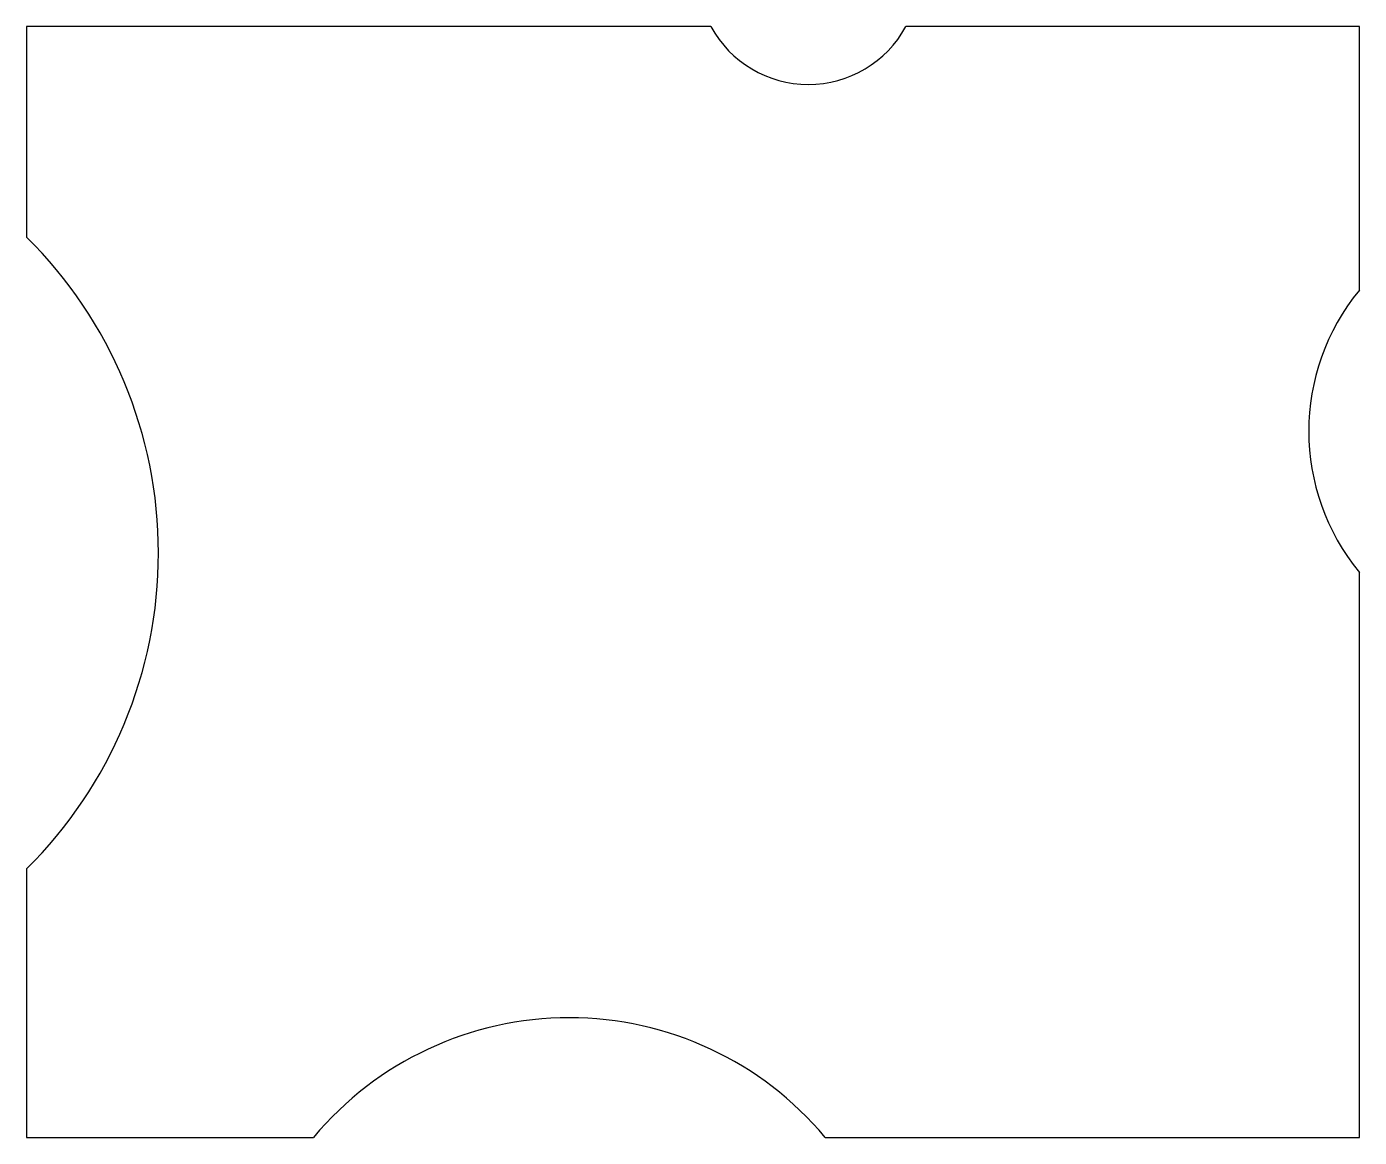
# Model space of a CAD drawing. Header units: millimetres. Extents: x 270 to 570, y 469 to 719.
import ezdxf

# ---------------------------------------------------------------- set-up
doc = ezdxf.new("R2010")
doc.units = ezdxf.units.MM
doc.layers.add('_WELD Visible(Default)', color=7, linetype='Continuous', lineweight=30)

msp = doc.modelspace()

# ---------------------------------------------------------------- linework, layer by layer
at = {"layer": '_WELD Visible(Default)'}
for p, q in [((424.03, 719), (270, 719)), ((270, 719), (270, 671.62)), ((570, 719), (467.9, 719)), ((570, 659.68), (570, 719)), ((570, 469), (570, 596.17)), ((270, 529.43), (270, 469)), ((270, 469), (334.59, 469)), ((449.73, 469), (570, 469))]:
    msp.add_line(p, q, dxfattribs=at)
for centre, radius, start, end in [((445.97, 731), 25, 208.6746, 331.3254), ((199.67, 600.53), 100, 314.6891, 45.3109), ((608.62, 627.93), 50, 140.5713, 219.4287), ((392.16, 420.93), 75, 39.8624, 140.1376)]:
    msp.add_arc(centre, radius, start, end, dxfattribs=at)

doc.saveas('drawing.dxf')
